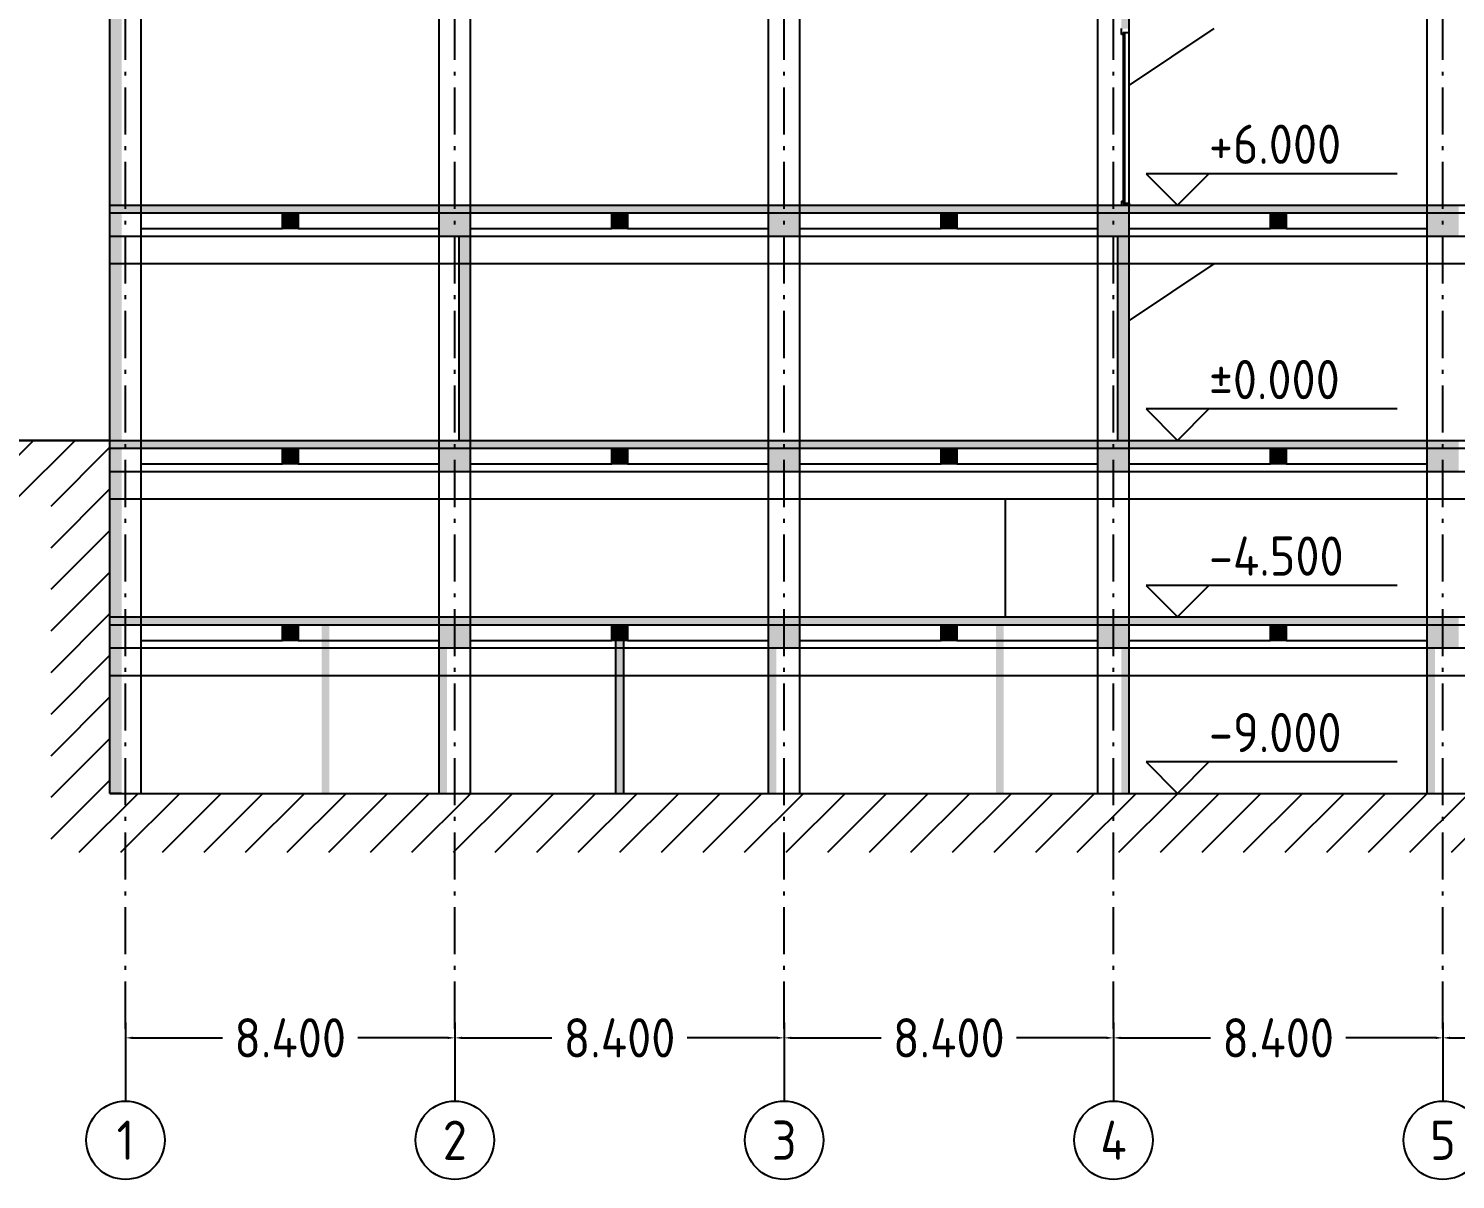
# Model space of a CAD drawing. Header units: inches. Extents: x -310 to 1074, y -19 to 138.
# Drawn here: x 180.18 to 216.58, y -18.84 to 10.5 of the extents above; entities that cross this region are included whole.
import ezdxf

# ---------------------------------------------------------------- set-up
doc = ezdxf.new("R2010")
doc.units = ezdxf.units.IN
doc.header["$MEASUREMENT"] = 0
doc.linetypes.add('ACAD_ISO10W100', pattern=[18, 12, -3, 0, -3])
for name, color, linetype in [('axis', 1, 'ACAD_ISO10W100'), ('column', 2, 'Continuous'), ('cutglass', 4, 'Continuous'), ('hatch', 11, 'Continuous'), ('oncut', 6, 'Continuous'), ('seeline', 214, 'Continuous'), ('text', 7, 'ACAD_ISO10W100')]:
    doc.layers.add(name, color=color, linetype=linetype)
doc.styles.add('Annotative', font='Arial.ttf')
doc.styles.get("Standard").update_dxf_attribs({"font": 'Arial.ttf'})
doc.dimstyles.new('MYSTYLE', dxfattribs={"dimtxt": 1, "dimasz": 0.18, "dimexe": 0.18, "dimexo": 0.0625, "dimgap": 0.09, "dimtad": 0, "dimtoh": 1, "dimdec": 3, "dimzin": 0, "dimdsep": 46, "dimtxsty": 'Standard', "dimcen": 0.09, "dimadec": 0, "dimazin": 0, "dimtfac": 1, "dimtdec": 3, "dimtofl": 0, "dimtmove": 0, "dimatfit": 3, "dimfxl": 1, "dimtolj": 1, "dimtzin": 0, "dimarcsym": 0})

# ---------------------------------------------------------------- blocks, each defined once
blk = doc.blocks.new('*D13')
at = {"layer": 'Defpoints', "color": 0, "ltscale": 6, "transparency": 16777216}
for p in [(182.659, -14.844), (191.059, -14.844), (191.059, -15.233)]:
    blk.add_point(p, dxfattribs=at)
at = {"layer": 'text', "color": 0, "lineweight": -2, "ltscale": 6, "transparency": 16777216}
for p, q in [((182.659, -14.906), (182.659, -15.413)), ((191.059, -14.906), (191.059, -15.413)), ((182.839, -15.233), (185.13, -15.233)), ((190.879, -15.233), (188.587, -15.233))]:
    blk.add_line(p, q, dxfattribs=at)
at = {"layer": 'text', "color": 0, "ltscale": 6, "transparency": 16777216}
for points in [[(182.839, -15.203), (182.839, -15.263), (182.659, -15.233)], [(190.879, -15.203), (190.879, -15.263), (191.059, -15.233)]]:
    blk.add_solid(points, dxfattribs=at)
at = {"layer": 'text', "color": 0, "ltscale": 6, "transparency": 16777216, "insert": (186.859, -15.233), "char_height": 1, "attachment_point": 5}
blk.add_mtext('\\A1;{\\Fiso|c0;8.400}', dxfattribs=at)
blk = doc.blocks.new('*D14')
at = {"layer": 'Defpoints', "color": 0, "ltscale": 6, "transparency": 16777216}
for p in [(191.059, -14.844), (199.459, -14.844), (199.459, -15.233)]:
    blk.add_point(p, dxfattribs=at)
at = {"layer": 'text', "color": 0, "lineweight": -2, "ltscale": 6, "transparency": 16777216}
for p, q in [((191.059, -14.906), (191.059, -15.413)), ((199.459, -14.906), (199.459, -15.413)), ((191.239, -15.233), (193.53, -15.233)), ((199.279, -15.233), (196.987, -15.233))]:
    blk.add_line(p, q, dxfattribs=at)
at = {"layer": 'text', "color": 0, "ltscale": 6, "transparency": 16777216}
for points in [[(191.239, -15.203), (191.239, -15.263), (191.059, -15.233)], [(199.279, -15.203), (199.279, -15.263), (199.459, -15.233)]]:
    blk.add_solid(points, dxfattribs=at)
at = {"layer": 'text', "color": 0, "ltscale": 6, "transparency": 16777216, "insert": (195.259, -15.233), "char_height": 1, "attachment_point": 5}
blk.add_mtext('\\A1;{\\Fiso|c0;8.400}', dxfattribs=at)
blk = doc.blocks.new('*D15')
at = {"layer": 'Defpoints', "color": 0, "ltscale": 6, "transparency": 16777216}
for p in [(199.459, -14.844), (207.859, -14.844), (207.859, -15.233)]:
    blk.add_point(p, dxfattribs=at)
at = {"layer": 'text', "color": 0, "lineweight": -2, "ltscale": 6, "transparency": 16777216}
for p, q in [((199.459, -14.906), (199.459, -15.413)), ((207.859, -14.906), (207.859, -15.413)), ((199.639, -15.233), (201.93, -15.233)), ((207.679, -15.233), (205.387, -15.233))]:
    blk.add_line(p, q, dxfattribs=at)
at = {"layer": 'text', "color": 0, "ltscale": 6, "transparency": 16777216}
for points in [[(199.639, -15.203), (199.639, -15.263), (199.459, -15.233)], [(207.679, -15.203), (207.679, -15.263), (207.859, -15.233)]]:
    blk.add_solid(points, dxfattribs=at)
at = {"layer": 'text', "color": 0, "ltscale": 6, "transparency": 16777216, "insert": (203.659, -15.233), "char_height": 1, "attachment_point": 5}
blk.add_mtext('\\A1;{\\Fiso|c0;8.400}', dxfattribs=at)
blk = doc.blocks.new('*D16')
at = {"layer": 'Defpoints', "color": 0, "ltscale": 6, "transparency": 16777216}
for p in [(207.859, -14.844), (216.259, -14.844), (216.259, -15.233)]:
    blk.add_point(p, dxfattribs=at)
at = {"layer": 'text', "color": 0, "lineweight": -2, "ltscale": 6, "transparency": 16777216}
for p, q in [((207.859, -14.906), (207.859, -15.413)), ((216.259, -14.906), (216.259, -15.413)), ((208.039, -15.233), (210.33, -15.233)), ((216.079, -15.233), (213.787, -15.233))]:
    blk.add_line(p, q, dxfattribs=at)
at = {"layer": 'text', "color": 0, "ltscale": 6, "transparency": 16777216}
for points in [[(208.039, -15.203), (208.039, -15.263), (207.859, -15.233)], [(216.079, -15.203), (216.079, -15.263), (216.259, -15.233)]]:
    blk.add_solid(points, dxfattribs=at)
at = {"layer": 'text', "color": 0, "ltscale": 6, "transparency": 16777216, "insert": (212.059, -15.233), "char_height": 1, "attachment_point": 5}
blk.add_mtext('\\A1;{\\Fiso|c0;8.400}', dxfattribs=at)
blk = doc.blocks.new('*D17')
at = {"layer": 'Defpoints', "color": 0, "ltscale": 6, "transparency": 16777216}
for p in [(216.259, -14.844), (224.659, -14.844), (224.659, -15.233)]:
    blk.add_point(p, dxfattribs=at)
at = {"layer": 'text', "color": 0, "lineweight": -2, "ltscale": 6, "transparency": 16777216}
for p, q in [((216.259, -14.906), (216.259, -15.413)), ((224.659, -14.906), (224.659, -15.413)), ((216.439, -15.233), (218.73, -15.233)), ((224.479, -15.233), (222.187, -15.233))]:
    blk.add_line(p, q, dxfattribs=at)
at = {"layer": 'text', "color": 0, "ltscale": 6, "transparency": 16777216}
for points in [[(216.439, -15.203), (216.439, -15.263), (216.259, -15.233)], [(224.479, -15.203), (224.479, -15.263), (224.659, -15.233)]]:
    blk.add_solid(points, dxfattribs=at)
at = {"layer": 'text', "color": 0, "ltscale": 6, "transparency": 16777216, "insert": (220.459, -15.233), "char_height": 1, "attachment_point": 5}
blk.add_mtext('\\A1;{\\Fiso|c0;8.400}', dxfattribs=at)

msp = doc.modelspace()

# ---------------------------------------------------------------- hatches: boundary and pattern name
at = {"layer": 'hatch'}
h = msp.add_hatch(color=256, dxfattribs=at)
h.dxf.hatch_style = 1
h.paths.add_polyline_path([(182.5586, 77.8), (182.2586, 77.8), (182.2586, -9), (182.5586, -9)])
h = msp.add_hatch(color=256, dxfattribs=at)
h.dxf.hatch_style = 1
h.paths.add_polyline_path([(208.0586, 11.8), (208.2586, 11.8), (208.2586, 10.5), (208.0586, 10.5)])
h = msp.add_hatch(color=256, dxfattribs=at)
h.dxf.hatch_style = 1
h.paths.add_polyline_path([(183.0586, 5.8), (183.0586, 6), (182.2586, 6), (182.2586, 5.8)])
h = msp.add_hatch(color=256, dxfattribs=at)
h.dxf.hatch_style = 1
h.paths.add_polyline_path([(190.6586, 6), (183.0586, 6), (183.0586, 5.8), (190.6586, 5.8)])
h = msp.add_hatch(color=256, dxfattribs=at)
h.dxf.hatch_style = 1
h.paths.add_polyline_path([(191.4586, 6), (190.6586, 6), (190.6586, 5.2), (191.4586, 5.2)])
h = msp.add_hatch(color=256, dxfattribs=at)
h.dxf.hatch_style = 1
h.paths.add_polyline_path([(191.4586, 6), (191.4586, 5.8), (199.0586, 5.8), (199.0586, 6)])
h = msp.add_hatch(color=256, dxfattribs=at)
h.dxf.hatch_style = 1
h.paths.add_polyline_path([(199.8586, 6), (199.0586, 6), (199.0586, 5.2), (199.8586, 5.2)])
h = msp.add_hatch(color=256, dxfattribs=at)
h.dxf.hatch_style = 1
h.paths.add_polyline_path([(207.4586, 6), (199.8586, 6), (199.8586, 5.8), (207.4586, 5.8)])
h = msp.add_hatch(color=256, dxfattribs=at)
h.dxf.hatch_style = 1
h.paths.add_polyline_path([(208.2586, 6), (207.4586, 6), (207.4586, 5.2), (208.2586, 5.2)])
h = msp.add_hatch(color=256, dxfattribs=at)
h.dxf.hatch_style = 1
h.paths.add_polyline_path([(215.8586, 6), (208.2586, 6), (208.2586, 5.8), (215.8586, 5.8)])
h = msp.add_hatch(color=256, dxfattribs=at)
h.dxf.hatch_style = 1
h.paths.add_polyline_path([(216.6586, 6), (215.8586, 6), (215.8586, 5.2), (216.6586, 5.2)])
h = msp.add_hatch(color=256, dxfattribs=at)
h.dxf.hatch_style = 1
h.paths.add_polyline_path([(187.0586, 5.8), (186.6586, 5.8), (186.6586, 5.4), (187.0586, 5.4)])
h = msp.add_hatch(color=256, dxfattribs=at)
h.dxf.hatch_style = 1
h.paths.add_polyline_path([(195.4586, 5.8), (195.0586, 5.8), (195.0586, 5.4), (195.4586, 5.4)])
h = msp.add_hatch(color=256, dxfattribs=at)
h.dxf.hatch_style = 1
h.paths.add_polyline_path([(203.8586, 5.8), (203.4586, 5.8), (203.4586, 5.4), (203.8586, 5.4)])
h = msp.add_hatch(color=256, dxfattribs=at)
h.dxf.hatch_style = 1
h.paths.add_polyline_path([(212.2586, 5.8), (211.8586, 5.8), (211.8586, 5.4), (212.2586, 5.4)])
h = msp.add_hatch(color=256, dxfattribs=at)
h.dxf.hatch_style = 1
h.paths.add_polyline_path([(191.4586, 4.5), (191.1586, 4.5), (191.1586, 0), (191.4586, 0)])
h.paths.add_polyline_path([(191.4586, 5.2), (191.1586, 5.2), (191.1586, 4.5), (191.4586, 4.5)])
h.paths.add_polyline_path([(208.2586, 5.2), (207.9586, 5.2), (207.9586, 4.5), (208.1686, 4.5), (208.2586, 4.56)])
h.paths.add_polyline_path([(208.2586, 4.5), (208.1686, 4.5), (207.9586, 4.36), (207.9586, 2.86), (208.2586, 3.06)])
h.paths.add_polyline_path([(208.1686, 4.5), (207.9586, 4.5), (207.9586, 4.36)], flags=17)
h.paths.add_polyline_path([(208.2586, 4.56), (208.1686, 4.5), (208.2586, 4.5)], flags=17)
h.paths.add_polyline_path([(208.2586, 3.06), (207.9586, 2.86), (207.9586, 0), (208.2586, 0)])
h = msp.add_hatch(dxfattribs=at)
h.set_pattern_fill('ANSI31', color=256, scale=6)
h.paths.add_polyline_path([(182.2586, 0), (162.2586, 0), (162.2586, -1.5), (180.7586, -1.5), (180.7586, -10.5), (251.7586, -10.5), (251.7586, -1.5), (270.2586, -1.5), (270.2586, 0), (250.2586, 0), (250.2586, -9), (182.2586, -9)])
h = msp.add_hatch(color=256, dxfattribs=at)
h.dxf.hatch_style = 1
h.paths.add_polyline_path([(182.2586, -0.2), (183.0586, -0.2), (183.0586, 0), (182.2586, 0)])
h = msp.add_hatch(color=256, dxfattribs=at)
h.dxf.hatch_style = 1
h.paths.add_polyline_path([(190.6586, 0), (183.0586, 0), (183.0586, -0.2), (190.6586, -0.2)])
h = msp.add_hatch(color=256, dxfattribs=at)
h.dxf.hatch_style = 1
h.paths.add_polyline_path([(191.4586, 0), (190.6586, 0), (190.6586, -0.8), (191.4586, -0.8)])
h = msp.add_hatch(color=256, dxfattribs=at)
h.dxf.hatch_style = 1
h.paths.add_polyline_path([(199.8586, 0), (199.0586, 0), (199.0586, -0.8), (199.8586, -0.8)])
h = msp.add_hatch(color=256, dxfattribs=at)
h.dxf.hatch_style = 1
h.paths.add_polyline_path([(207.4586, 0), (199.8586, 0), (199.8586, -0.2), (207.4586, -0.2)])
h = msp.add_hatch(color=256, dxfattribs=at)
h.dxf.hatch_style = 1
h.paths.add_polyline_path([(208.2586, 0), (207.4586, 0), (207.4586, -0.8), (208.2586, -0.8)])
h = msp.add_hatch(color=256, dxfattribs=at)
h.dxf.hatch_style = 1
h.paths.add_polyline_path([(215.8586, 0), (208.2586, 0), (208.2586, -0.2), (215.8586, -0.2)])
h = msp.add_hatch(color=256, dxfattribs=at)
h.dxf.hatch_style = 1
h.paths.add_polyline_path([(216.6586, 0), (215.8586, 0), (215.8586, -0.8), (216.6586, -0.8)])
h = msp.add_hatch(color=256, dxfattribs=at)
h.dxf.hatch_style = 1
h.paths.add_polyline_path([(187.0586, -0.2), (186.6586, -0.2), (186.6586, -0.6), (187.0586, -0.6)])
h = msp.add_hatch(color=256, dxfattribs=at)
h.dxf.hatch_style = 1
h.paths.add_polyline_path([(199.0586, -0.2), (199.0586, 0), (191.4586, 0), (191.4586, -0.2)])
h = msp.add_hatch(color=256, dxfattribs=at)
h.dxf.hatch_style = 1
h.paths.add_polyline_path([(195.4586, -0.2), (195.0586, -0.2), (195.0586, -0.6), (195.4586, -0.6)])
h = msp.add_hatch(color=256, dxfattribs=at)
h.dxf.hatch_style = 1
h.paths.add_polyline_path([(203.8586, -0.2), (203.4586, -0.2), (203.4586, -0.6), (203.8586, -0.6)])
h = msp.add_hatch(color=256, dxfattribs=at)
h.dxf.hatch_style = 1
h.paths.add_polyline_path([(212.2586, -0.2), (211.8586, -0.2), (211.8586, -0.6), (212.2586, -0.6)])
h = msp.add_hatch(color=256, dxfattribs=at)
h.dxf.hatch_style = 1
h.paths.add_polyline_path([(182.2586, -4.7), (183.0586, -4.7), (183.0586, -4.5), (182.2586, -4.5)])
h = msp.add_hatch(color=256, dxfattribs=at)
h.dxf.hatch_style = 1
h.paths.add_polyline_path([(190.6586, -4.5), (183.0586, -4.5), (183.0586, -4.7), (190.6586, -4.7)])
h = msp.add_hatch(color=256, dxfattribs=at)
h.dxf.hatch_style = 1
h.paths.add_polyline_path([(187.0586, -4.7), (186.6586, -4.7), (186.6586, -5.1), (187.0586, -5.1)])
h = msp.add_hatch(color=256, dxfattribs=at)
h.dxf.hatch_style = 1
h.paths.add_polyline_path([(187.6586, -6), (187.8586, -6), (187.8586, -9), (187.6586, -9)])
h.paths.add_polyline_path([(187.6586, -4.7), (187.8586, -4.7), (187.8586, -6), (187.6586, -6)])
h = msp.add_hatch(color=256, dxfattribs=at)
h.dxf.hatch_style = 1
h.paths.add_polyline_path([(191.4586, -4.5), (190.6586, -4.5), (190.6586, -5.3), (191.4586, -5.3)])
h = msp.add_hatch(color=256, dxfattribs=at)
h.dxf.hatch_style = 1
h.paths.add_polyline_path([(191.4586, -4.5), (191.4586, -4.7), (199.0586, -4.7), (199.0586, -4.5)])
h = msp.add_hatch(color=256, dxfattribs=at)
h.dxf.hatch_style = 1
h.paths.add_polyline_path([(195.4586, -4.7), (195.0586, -4.7), (195.0586, -5.1), (195.4586, -5.1)])
h = msp.add_hatch(color=256, dxfattribs=at)
h.dxf.hatch_style = 1
h.paths.add_polyline_path([(199.8586, -4.5), (199.0586, -4.5), (199.0586, -5.3), (199.8586, -5.3)])
h = msp.add_hatch(color=256, dxfattribs=at)
h.dxf.hatch_style = 1
h.paths.add_polyline_path([(207.4586, -4.5), (199.8586, -4.5), (199.8586, -4.7), (207.4586, -4.7)])
h = msp.add_hatch(color=256, dxfattribs=at)
h.dxf.hatch_style = 1
h.paths.add_polyline_path([(203.8586, -4.7), (203.4586, -4.7), (203.4586, -5.1), (203.8586, -5.1)])
h = msp.add_hatch(color=256, dxfattribs=at)
h.dxf.hatch_style = 1
h.paths.add_polyline_path([(204.8586, -6), (205.0586, -6), (205.0586, -9), (204.8586, -9)])
h.paths.add_polyline_path([(204.8586, -4.7), (205.0586, -4.7), (205.0586, -6), (204.8586, -6)])
h = msp.add_hatch(color=256, dxfattribs=at)
h.dxf.hatch_style = 1
h.paths.add_polyline_path([(208.2586, -4.5), (207.4586, -4.5), (207.4586, -5.3), (208.2586, -5.3)])
h = msp.add_hatch(color=256, dxfattribs=at)
h.dxf.hatch_style = 1
h.paths.add_polyline_path([(215.8586, -4.5), (208.2586, -4.5), (208.2586, -4.7), (215.8586, -4.7)])
h = msp.add_hatch(color=256, dxfattribs=at)
h.dxf.hatch_style = 1
h.paths.add_polyline_path([(212.2586, -4.7), (211.8586, -4.7), (211.8586, -5.1), (212.2586, -5.1)])
h = msp.add_hatch(color=256, dxfattribs=at)
h.dxf.hatch_style = 1
h.paths.add_polyline_path([(216.6586, -4.5), (215.8586, -4.5), (215.8586, -5.3), (216.6586, -5.3)])
h = msp.add_hatch(color=256, dxfattribs=at)
h.dxf.hatch_style = 1
h.paths.add_polyline_path([(190.6586, -6), (190.8586, -6), (190.8586, -9), (190.6586, -9)])
h.paths.add_polyline_path([(190.6586, -5.3), (190.8586, -5.3), (190.8586, -6), (190.6586, -6)])
h = msp.add_hatch(color=256, dxfattribs=at)
h.dxf.hatch_style = 1
h.paths.add_polyline_path([(195.3586, -6), (195.1586, -6), (195.1586, -9), (195.3586, -9)])
h.paths.add_polyline_path([(195.3586, -5.3), (195.1586, -5.3), (195.1586, -6), (195.3586, -6)])
h.paths.add_polyline_path([(195.3586, -5.1), (195.1586, -5.1), (195.1586, -5.3), (195.3586, -5.3)])
h = msp.add_hatch(color=256, dxfattribs=at)
h.dxf.hatch_style = 1
h.paths.add_polyline_path([(199.0586, -6), (199.2586, -6), (199.2586, -9), (199.0586, -9)])
h.paths.add_polyline_path([(199.0586, -5.3), (199.2586, -5.3), (199.2586, -6), (199.0586, -6)])
h = msp.add_hatch(color=256, dxfattribs=at)
h.dxf.hatch_style = 1
h.paths.add_polyline_path([(208.0586, -6), (208.2586, -6), (208.2586, -9), (208.0586, -9)])
h.paths.add_polyline_path([(208.0586, -5.3), (208.2586, -5.3), (208.2586, -6), (208.0586, -6)])
h = msp.add_hatch(color=256, dxfattribs=at)
h.dxf.hatch_style = 1
h.paths.add_polyline_path([(216.0586, -6), (215.8586, -6), (215.8586, -9), (216.0586, -9)])
h.paths.add_polyline_path([(216.0586, -5.3), (215.8586, -5.3), (215.8586, -6), (216.0586, -6)])

# ---------------------------------------------------------------- linework, layer by layer
msp.add_line((182.5586, -9), (182.2586, -9))
at = {"layer": 'axis', "ltscale": 0.1}
for p, q in [((182.6586, -15), (182.6586, 77.8)), ((191.0586, -15), (191.0586, 77.8)), ((199.4586, -15), (199.4586, 77.8)), ((207.8586, -15), (207.8586, 77.8)), ((216.2586, -15), (216.2586, 77.8)), ((182.6586, 6), (249.8586, 6)), ((182.6586, 0), (249.8586, 0)), ((182.6586, -4.5), (249.8586, -4.5)), ((182.6586, -9), (249.8586, -9))]:
    msp.add_line(p, q, dxfattribs=at)
at = {"layer": 'column'}
for p, q in [((182.2586, -9), (182.2586, 77.8)), ((183.0586, -9), (183.0586, 77.8)), ((190.6586, -9), (190.6586, 77.8)), ((191.4586, -9), (191.4586, 77.8)), ((199.0586, -9), (199.0586, 77.8)), ((199.8586, -9), (199.8586, 77.8)), ((207.4586, -9), (207.4586, 77.8)), ((208.2586, -9), (208.2586, 77.8)), ((215.8586, -9), (215.8586, 77.8))]:
    msp.add_line(p, q, dxfattribs=at)
at = {"layer": 'cutglass'}
for p, q in [((208.1086, 10.4), (208.1086, 6.05)), ((208.1386, 10.4), (208.1386, 6.05))]:
    msp.add_line(p, q, dxfattribs=at)
at = {"layer": 'oncut'}
for p, q in [((208.0586, 10.35), (208.0586, 10.5)), ((208.1086, 10.35), (208.0586, 10.35)), ((208.1086, 10.4), (208.1086, 10.35)), ((208.1086, 10.4), (208.2586, 10.4)), ((208.2586, 10.4), (208.2586, 10.5)), ((182.2586, 6), (250.2586, 6)), ((208.0586, 6.1), (208.1086, 6.1)), ((208.0586, 6.1), (208.0586, 6)), ((208.0586, 6), (208.2586, 6)), ((208.1086, 6.1), (208.1086, 6.05)), ((208.1086, 6.05), (208.2586, 6.05)), ((208.2586, 6.05), (208.2586, 6)), ((182.2586, 5.8), (250.2586, 5.8)), ((191.1586, 5.2), (191.1586, 0)), ((207.9586, 5.2), (207.9586, 0)), ((250.2586, 4.5), (182.2586, 4.5)), ((182.2586, 0), (162.2586, 0)), ((182.2586, 0), (250.2586, 0)), ((191.1586, 0), (191.4586, 0)), ((207.9586, 0), (208.2586, 0)), ((182.2586, -0.2), (250.2586, -0.2)), ((250.2586, -1.5), (182.2586, -1.5)), ((182.2586, -4.5), (250.2586, -4.5)), ((182.2586, -4.7), (250.2586, -4.7)), ((195.1586, -5.1), (195.1586, -9)), ((195.3586, -5.1), (195.3586, -9)), ((250.2586, -6), (182.2586, -6)), ((182.2586, -9), (250.2586, -9))]:
    msp.add_line(p, q, dxfattribs=at)
at = {"layer": 'oncut', "ltscale": 0.3}
msp.add_line((-20.42, 0), (565.8624, 0), dxfattribs=at)
at = {"layer": 'oncut'}
for points in [[(187.0586, 5.4), (186.6586, 5.4), (186.6586, 5.8), (187.0586, 5.8)], [(195.4586, 5.4), (195.0586, 5.4), (195.0586, 5.8), (195.4586, 5.8)], [(203.8586, 5.4), (203.4586, 5.4), (203.4586, 5.8), (203.8586, 5.8)], [(212.2586, 5.4), (211.8586, 5.4), (211.8586, 5.8), (212.2586, 5.8)], [(187.0586, -0.6), (186.6586, -0.6), (186.6586, -0.2), (187.0586, -0.2)], [(195.4586, -0.6), (195.0586, -0.6), (195.0586, -0.2), (195.4586, -0.2)], [(203.8586, -0.6), (203.4586, -0.6), (203.4586, -0.2), (203.8586, -0.2)], [(212.2586, -0.6), (211.8586, -0.6), (211.8586, -0.2), (212.2586, -0.2)], [(187.0586, -5.1), (186.6586, -5.1), (186.6586, -4.7), (187.0586, -4.7)], [(195.4586, -5.1), (195.0586, -5.1), (195.0586, -4.7), (195.4586, -4.7)], [(203.8586, -5.1), (203.4586, -5.1), (203.4586, -4.7), (203.8586, -4.7)], [(212.2586, -5.1), (211.8586, -5.1), (211.8586, -4.7), (212.2586, -4.7)]]:
    msp.add_lwpolyline(points, close=True, dxfattribs=at)
at = {"layer": 'seeline'}
for p, q in [((210.4186, 10.5), (208.2586, 9.06)), ((250.2586, 5.2), (182.2586, 5.2)), ((183.0586, 5.4), (186.6586, 5.4)), ((187.0586, 5.4), (190.6586, 5.4)), ((191.4586, 5.4), (195.0586, 5.4)), ((195.4586, 5.4), (199.0586, 5.4)), ((199.8586, 5.4), (203.4586, 5.4)), ((203.8586, 5.4), (207.4586, 5.4)), ((208.2586, 5.4), (211.8586, 5.4)), ((212.2586, 5.4), (215.8586, 5.4)), ((210.4186, 4.5), (208.2586, 3.06)), ((183.0586, -0.6), (186.6586, -0.6)), ((187.0586, -0.6), (190.6586, -0.6)), ((191.4586, -0.6), (195.0586, -0.6)), ((195.4586, -0.6), (199.0586, -0.6)), ((199.8586, -0.6), (203.4586, -0.6)), ((203.8586, -0.6), (207.4586, -0.6)), ((208.2586, -0.6), (211.8586, -0.6)), ((212.2586, -0.6), (215.8586, -0.6)), ((250.2586, -0.8), (182.2586, -0.8)), ((205.0986, -1.5), (205.0986, -4.5)), ((250.2586, -5.3), (182.2586, -5.3)), ((183.0586, -5.1), (186.6586, -5.1)), ((187.0586, -5.1), (190.6586, -5.1)), ((191.4586, -5.1), (195.0586, -5.1)), ((195.4586, -5.1), (199.0586, -5.1)), ((199.8586, -5.1), (203.4586, -5.1)), ((203.8586, -5.1), (207.4586, -5.1)), ((208.2586, -5.1), (211.8586, -5.1)), ((212.2586, -5.1), (215.8586, -5.1))]:
    msp.add_line(p, q, dxfattribs=at)
at = {"layer": 'text', "ltscale": 6}
for p, q in [((182.6586, -14.8435), (182.6586, -16.8435)), ((191.0586, -14.8435), (191.0586, -16.8435)), ((199.4586, -14.8435), (199.4586, -16.8435)), ((207.8586, -14.8435), (207.8586, -16.8435)), ((216.2586, -14.8435), (216.2586, -16.8435))]:
    msp.add_line(p, q, dxfattribs=at)
for points in [[(215.0922, 6.8), (208.6922, 6.8), (209.4922, 6), (210.2922, 6.8)], [(215.0922, 0.8), (208.6922, 0.8), (209.4922, 0), (210.2922, 0.8)], [(215.0922, -3.7), (208.6922, -3.7), (209.4922, -4.5), (210.2922, -3.7)], [(215.0922, -8.2), (208.6922, -8.2), (209.4922, -9), (210.2922, -8.2)]]:
    msp.add_lwpolyline(points, dxfattribs=at)
for centre in [(182.6586, -17.8435), (191.0586, -17.8435), (199.4586, -17.8435), (207.8586, -17.8435), (216.2586, -17.8435)]:
    msp.add_circle(centre, 1, dxfattribs=at)

# ---------------------------------------------------------------- texts
at = {"layer": 'text', "ltscale": 6, "char_height": 1, "width": 5.498442, "attachment_point": 7, "style": 'Annotative'}
for s, insert in [('{\\Fiso|c0;+6.000}', (210.2922, 7.05)), ('{\\Fiso|c0;±0.000}', (210.2922, 1.05)), ('{\\Fiso|c0;-4.500}', (210.2922, -3.45)), ('{\\Fiso|c0;-9.000}', (210.2922, -7.95))]:
    msp.add_mtext(s, dxfattribs=dict(at, insert=insert))
at = {"layer": 'text', "ltscale": 6, "char_height": 1, "attachment_point": 5}
for s, insert in [('{\\Fiso|c0;1}', (182.6586, -17.8435)), ('{\\Fiso|c0;2}', (191.0586, -17.8435)), ('{\\Fiso|c0;3}', (199.4586, -17.8435)), ('{\\Fiso|c0;4}', (207.8586, -17.8435)), ('{\\Fiso|c0;5}', (216.2586, -17.8435))]:
    msp.add_mtext_dynamic_manual_height_columns(s, width=1.764863, gutter_width=1, heights=[0], dxfattribs=dict(at, insert=insert))

# ---------------------------------------------------------------- dimensions: what is measured, and where the dimension line sits
at = {"layer": 'text', "ltscale": 6}
for base, p1, p2, picture, middle in [((191.0586, -15.233), (182.6586, -14.8435), (191.0586, -14.8435), '*D13', (186.8586, -15.233)), ((199.4586, -15.233), (191.0586, -14.8435), (199.4586, -14.8435), '*D14', (195.2586, -15.233)), ((207.8586, -15.233), (199.4586, -14.8435), (207.8586, -14.8435), '*D15', (203.6586, -15.233)), ((216.2586, -15.233), (207.8586, -14.8435), (216.2586, -14.8435), '*D16', (212.0586, -15.233)), ((224.6586, -15.233), (216.2586, -14.8435), (224.6586, -14.8435), '*D17', (220.4586, -15.233))]:
    dim = msp.add_linear_dim(base=base, p1=p1, p2=p2, text='{\\Fiso|c0;<>}', dimstyle='MYSTYLE', dxfattribs=at)
    dim.commit()
    dim.dimension.update_dxf_attribs({"geometry": picture, "text_midpoint": middle})

doc.saveas('drawing.dxf')
